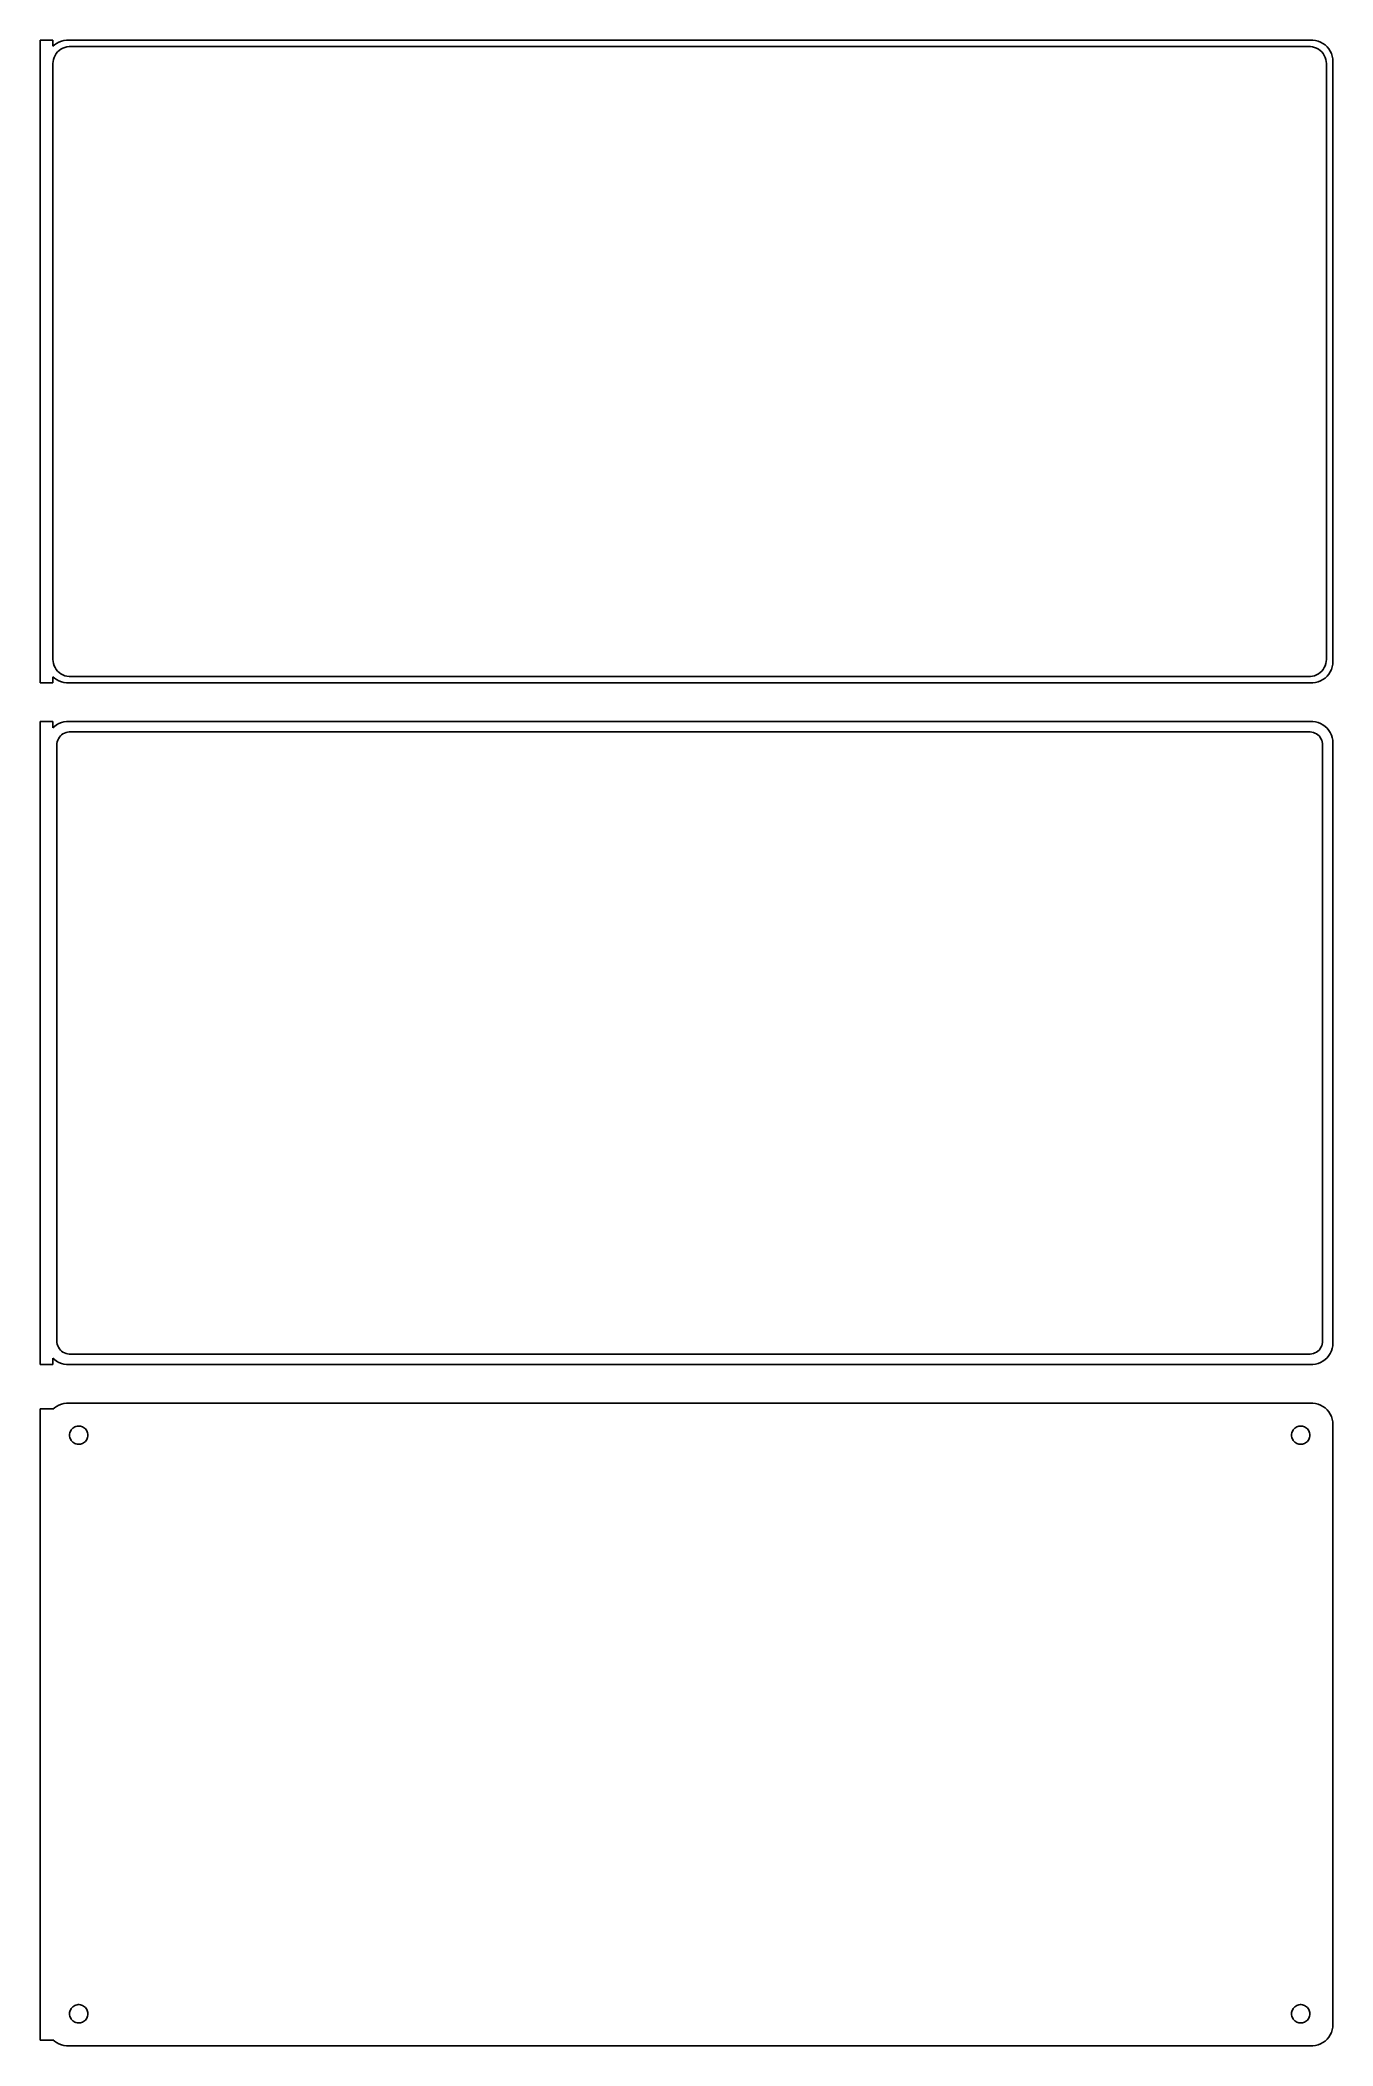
# Model space of a CAD drawing. Header units: metres. Extents: x -152 to 150, y 402 to 870.
import ezdxf

# ---------------------------------------------------------------- set-up
doc = ezdxf.new("R2010")
doc.units = ezdxf.units.M

msp = doc.modelspace()

# ---------------------------------------------------------------- linework, layer by layer
for p, q in [((-148.5, 869.99), (-151.5, 869.99)), ((-151.5, 869.99), (-151.5, 720.01)), ((-148.5, 868.559), (-148.5, 869.99)), ((-148.187, 868.853), (-148.5, 868.559)), ((-148.374, 865.495), (-148.219, 865.972)), ((-148.219, 865.972), (-148.005, 866.427)), ((-147.679, 869.222), (-148.187, 868.853)), ((-148.005, 866.427), (-147.736, 866.851)), ((-147.736, 866.851), (-147.416, 867.238)), ((-147.129, 869.524), (-147.679, 869.222)), ((-147.416, 867.238), (-147.05, 867.582)), ((-146.545, 869.755), (-147.129, 869.524)), ((-147.05, 867.582), (-146.643, 867.877)), ((-146.643, 867.877), (-146.203, 868.119)), ((-145.937, 869.911), (-146.545, 869.755)), ((-146.203, 868.119), (-145.736, 868.304)), ((-145.314, 869.99), (-145.937, 869.911)), ((-145.736, 868.304), (-145.25, 868.429)), ((145.314, 869.99), (-145.314, 869.99)), ((-145.25, 868.429), (-144.751, 868.492)), ((-144.751, 868.492), (144.751, 868.492)), ((144.751, 868.492), (145.25, 868.429)), ((145.25, 868.429), (145.736, 868.304)), ((145.937, 869.911), (145.314, 869.99)), ((145.736, 868.304), (146.203, 868.119)), ((146.545, 869.755), (145.937, 869.911)), ((146.203, 868.119), (146.643, 867.877)), ((147.129, 869.524), (146.545, 869.755)), ((146.643, 867.877), (147.05, 867.582)), ((147.05, 867.582), (147.416, 867.238)), ((147.679, 869.222), (147.129, 869.524)), ((147.416, 867.238), (147.736, 866.851)), ((148.187, 868.853), (147.679, 869.222)), ((147.736, 866.851), (148.005, 866.427)), ((148.005, 866.427), (148.219, 865.972)), ((148.645, 868.423), (148.187, 868.853)), ((148.219, 865.972), (148.374, 865.495)), ((149.045, 867.939), (148.645, 868.423)), ((149.382, 867.409), (149.045, 867.939)), ((149.649, 866.841), (149.382, 867.409)), ((149.843, 866.243), (149.649, 866.841)), ((149.961, 865.627), (149.843, 866.243)), ((-148.5, 864.5), (-148.468, 865.001)), ((-148.5, 725.5), (-148.5, 864.5)), ((-148.468, 865.001), (-148.374, 865.495)), ((148.374, 865.495), (148.468, 865.001)), ((148.468, 865.001), (148.5, 864.5)), ((148.5, 864.5), (148.5, 725.5)), ((150, 865), (149.961, 865.627)), ((150, 725), (150, 865)), ((-148.468, 724.999), (-148.5, 725.5)), ((148.5, 725.5), (148.468, 724.999)), ((-148.5, 721.441), (-148.187, 721.147)), ((-148.5, 720.01), (-148.5, 721.441)), ((-148.374, 724.505), (-148.468, 724.999)), ((-148.219, 724.028), (-148.374, 724.505)), ((-148.005, 723.573), (-148.219, 724.028)), ((-148.187, 721.147), (-147.679, 720.778)), ((-147.736, 723.149), (-148.005, 723.573)), ((-147.416, 722.762), (-147.736, 723.149)), ((-147.679, 720.778), (-147.129, 720.476)), ((-147.05, 722.418), (-147.416, 722.762)), ((-146.643, 722.123), (-147.05, 722.418)), ((-146.203, 721.881), (-146.643, 722.123)), ((-145.736, 721.696), (-146.203, 721.881)), ((-145.25, 721.571), (-145.736, 721.696)), ((-144.751, 721.508), (-145.25, 721.571)), ((144.751, 721.508), (-144.751, 721.508)), ((145.25, 721.571), (144.751, 721.508)), ((145.736, 721.696), (145.25, 721.571)), ((146.203, 721.881), (145.736, 721.696)), ((146.643, 722.123), (146.203, 721.881)), ((147.05, 722.418), (146.643, 722.123)), ((147.416, 722.762), (147.05, 722.418)), ((147.129, 720.476), (147.679, 720.778)), ((147.736, 723.149), (147.416, 722.762)), ((147.679, 720.778), (148.187, 721.147)), ((148.005, 723.573), (147.736, 723.149)), ((148.219, 724.028), (148.005, 723.573)), ((148.187, 721.147), (148.645, 721.577)), ((148.374, 724.505), (148.219, 724.028)), ((148.468, 724.999), (148.374, 724.505)), ((148.645, 721.577), (149.045, 722.061)), ((149.045, 722.061), (149.382, 722.591)), ((149.382, 722.591), (149.649, 723.159)), ((149.649, 723.159), (149.843, 723.757)), ((149.843, 723.757), (149.961, 724.373)), ((149.961, 724.373), (150, 725)), ((-151.5, 720.01), (-148.5, 720.01)), ((-147.129, 720.476), (-146.545, 720.245)), ((-146.545, 720.245), (-145.937, 720.089)), ((-145.937, 720.089), (-145.314, 720.01)), ((-145.314, 720.01), (145.314, 720.01)), ((145.314, 720.01), (145.937, 720.089)), ((145.937, 720.089), (146.545, 720.245)), ((146.545, 720.245), (147.129, 720.476)), ((-148.5, 710.979), (-151.5, 710.979)), ((-151.5, 710.979), (-151.5, 561.021)), ((-148.5, 709.559), (-148.5, 710.979)), ((-148.187, 709.853), (-148.5, 709.559)), ((-147.679, 710.222), (-148.187, 709.853)), ((-147.129, 710.524), (-147.679, 710.222)), ((-147.394, 706.646), (-147.228, 707)), ((-147.228, 707), (-147.018, 707.33)), ((-146.545, 710.755), (-147.129, 710.524)), ((-147.018, 707.33), (-146.769, 707.631)), ((-146.769, 707.631), (-146.484, 707.899)), ((-145.937, 710.911), (-146.545, 710.755)), ((-146.484, 707.899), (-146.168, 708.128)), ((-146.168, 708.128), (-145.825, 708.317)), ((-145.314, 710.99), (-145.937, 710.911)), ((-145.825, 708.317), (-145.462, 708.461)), ((-145.462, 708.461), (-145.083, 708.558)), ((145.314, 710.99), (-145.314, 710.99)), ((-145.083, 708.558), (-144.695, 708.607)), ((-144.695, 708.607), (144.695, 708.607)), ((144.695, 708.607), (145.083, 708.558)), ((145.083, 708.558), (145.462, 708.461)), ((145.937, 710.911), (145.314, 710.99)), ((145.462, 708.461), (145.825, 708.317)), ((145.825, 708.317), (146.168, 708.128)), ((146.545, 710.755), (145.937, 710.911)), ((146.168, 708.128), (146.484, 707.899)), ((146.484, 707.899), (146.769, 707.631)), ((147.129, 710.524), (146.545, 710.755)), ((146.769, 707.631), (147.018, 707.33)), ((147.018, 707.33), (147.228, 707)), ((147.679, 710.222), (147.129, 710.524)), ((147.228, 707), (147.394, 706.646)), ((148.187, 709.853), (147.679, 710.222)), ((148.645, 709.423), (148.187, 709.853)), ((149.045, 708.939), (148.645, 709.423)), ((149.382, 708.409), (149.045, 708.939)), ((149.649, 707.841), (149.382, 708.409)), ((149.843, 707.243), (149.649, 707.841)), ((149.961, 706.627), (149.843, 707.243)), ((-147.613, 705.5), (-147.588, 705.89)), ((-147.613, 566.5), (-147.613, 705.5)), ((-147.588, 705.89), (-147.515, 706.274)), ((-147.515, 706.274), (-147.394, 706.646)), ((147.394, 706.646), (147.515, 706.274)), ((147.515, 706.274), (147.588, 705.89)), ((147.588, 705.89), (147.613, 705.5)), ((147.613, 705.5), (147.613, 566.5)), ((150, 706), (149.961, 706.627)), ((150, 566), (150, 706)), ((-147.588, 566.11), (-147.613, 566.5)), ((147.613, 566.5), (147.588, 566.11)), ((-148.5, 561.021), (-148.5, 562.441)), ((-148.5, 562.441), (-148.187, 562.147)), ((-148.187, 562.147), (-147.679, 561.778)), ((-147.679, 561.778), (-147.129, 561.476)), ((-147.515, 565.726), (-147.588, 566.11)), ((-147.394, 565.354), (-147.515, 565.726)), ((-147.228, 565), (-147.394, 565.354)), ((-147.018, 564.67), (-147.228, 565)), ((-146.769, 564.369), (-147.018, 564.67)), ((-146.484, 564.101), (-146.769, 564.369)), ((-146.168, 563.872), (-146.484, 564.101)), ((-145.825, 563.683), (-146.168, 563.872)), ((-145.462, 563.539), (-145.825, 563.683)), ((-145.083, 563.442), (-145.462, 563.539)), ((-144.695, 563.393), (-145.083, 563.442)), ((144.695, 563.393), (-144.695, 563.393)), ((145.083, 563.442), (144.695, 563.393)), ((145.462, 563.539), (145.083, 563.442)), ((145.825, 563.683), (145.462, 563.539)), ((146.168, 563.872), (145.825, 563.683)), ((146.484, 564.101), (146.168, 563.872)), ((146.769, 564.369), (146.484, 564.101)), ((147.018, 564.67), (146.769, 564.369)), ((147.228, 565), (147.018, 564.67)), ((147.129, 561.476), (147.679, 561.778)), ((147.394, 565.354), (147.228, 565)), ((147.515, 565.726), (147.394, 565.354)), ((147.588, 566.11), (147.515, 565.726)), ((147.679, 561.778), (148.187, 562.147)), ((148.187, 562.147), (148.645, 562.577)), ((148.645, 562.577), (149.045, 563.061)), ((149.045, 563.061), (149.382, 563.591)), ((149.382, 563.591), (149.649, 564.159)), ((149.649, 564.159), (149.843, 564.757)), ((149.843, 564.757), (149.961, 565.373)), ((149.961, 565.373), (150, 566)), ((-151.5, 561.021), (-148.5, 561.021)), ((-147.129, 561.476), (-146.545, 561.245)), ((-146.545, 561.245), (-145.937, 561.089)), ((-145.937, 561.089), (-145.314, 561.01)), ((-145.314, 561.01), (145.314, 561.01)), ((145.314, 561.01), (145.937, 561.089)), ((145.937, 561.089), (146.545, 561.245)), ((146.545, 561.245), (147.129, 561.476)), ((-148.5, 550.653), (-151.5, 550.653)), ((-151.5, 550.653), (-151.5, 403.347)), ((-148.187, 550.853), (-148.5, 550.559)), ((-148.5, 550.559), (-148.5, 550.653)), ((-147.679, 551.222), (-148.187, 550.853)), ((-147.129, 551.524), (-147.679, 551.222)), ((-146.545, 551.755), (-147.129, 551.524)), ((-145.937, 551.911), (-146.545, 551.755)), ((-145.314, 551.99), (-145.937, 551.911)), ((145.314, 551.99), (-145.314, 551.99)), ((145.937, 551.911), (145.314, 551.99)), ((146.545, 551.755), (145.937, 551.911)), ((147.129, 551.524), (146.545, 551.755)), ((147.679, 551.222), (147.129, 551.524)), ((148.187, 550.853), (147.679, 551.222)), ((148.645, 550.423), (148.187, 550.853)), ((149.045, 549.939), (148.645, 550.423)), ((149.382, 549.409), (149.045, 549.939)), ((149.649, 548.841), (149.382, 549.409)), ((149.843, 548.243), (149.649, 548.841)), ((149.961, 547.627), (149.843, 548.243)), ((150, 547), (149.961, 547.627)), ((-144.635, 544.5), (-144.618, 544.768)), ((-144.618, 544.232), (-144.635, 544.5)), ((-144.618, 544.768), (-144.568, 545.031)), ((-144.568, 543.969), (-144.618, 544.232)), ((-144.568, 545.031), (-144.485, 545.286)), ((-144.485, 543.714), (-144.568, 543.969)), ((-144.485, 545.286), (-144.371, 545.529)), ((-144.371, 543.471), (-144.485, 543.714)), ((-144.371, 545.529), (-144.227, 545.755)), ((-144.227, 543.245), (-144.371, 543.471)), ((-144.227, 545.755), (-144.057, 545.962)), ((-144.057, 543.038), (-144.227, 543.245)), ((-144.057, 545.962), (-143.861, 546.145)), ((-143.861, 542.855), (-144.057, 543.038)), ((-143.861, 546.145), (-143.644, 546.303)), ((-143.644, 546.303), (-143.409, 546.432)), ((-143.409, 546.432), (-143.16, 546.531)), ((-143.16, 546.531), (-142.9, 546.597)), ((-142.9, 546.597), (-142.634, 546.631)), ((-142.634, 546.631), (-142.366, 546.631)), ((-142.366, 546.631), (-142.1, 546.597)), ((-142.1, 546.597), (-141.84, 546.531)), ((-141.84, 546.531), (-141.591, 546.432)), ((-141.591, 546.432), (-141.356, 546.303)), ((-141.356, 546.303), (-141.139, 546.145)), ((-141.139, 546.145), (-140.943, 545.962)), ((-140.943, 543.038), (-141.139, 542.855)), ((-140.943, 545.962), (-140.773, 545.755)), ((-140.773, 543.245), (-140.943, 543.038)), ((-140.773, 545.755), (-140.629, 545.529)), ((-140.629, 543.471), (-140.773, 543.245)), ((-140.629, 545.529), (-140.515, 545.286)), ((-140.515, 543.714), (-140.629, 543.471)), ((-140.515, 545.286), (-140.432, 545.031)), ((-140.432, 543.969), (-140.515, 543.714)), ((-140.432, 545.031), (-140.382, 544.768)), ((-140.382, 544.232), (-140.432, 543.969)), ((-140.382, 544.768), (-140.365, 544.5)), ((-140.365, 544.5), (-140.382, 544.232)), ((140.365, 544.5), (140.382, 544.768)), ((140.382, 544.232), (140.365, 544.5)), ((140.382, 544.768), (140.432, 545.031)), ((140.432, 543.969), (140.382, 544.232)), ((140.432, 545.031), (140.515, 545.286)), ((140.515, 543.714), (140.432, 543.969)), ((140.515, 545.286), (140.629, 545.529)), ((140.629, 543.471), (140.515, 543.714)), ((140.629, 545.529), (140.773, 545.755)), ((140.773, 543.245), (140.629, 543.471)), ((140.773, 545.755), (140.943, 545.962)), ((140.943, 543.038), (140.773, 543.245)), ((140.943, 545.962), (141.139, 546.145)), ((141.139, 542.855), (140.943, 543.038)), ((141.139, 546.145), (141.356, 546.303)), ((141.356, 546.303), (141.591, 546.432)), ((141.591, 546.432), (141.84, 546.531)), ((141.84, 546.531), (142.1, 546.597)), ((142.1, 546.597), (142.366, 546.631)), ((142.366, 546.631), (142.634, 546.631)), ((142.634, 546.631), (142.9, 546.597)), ((142.9, 546.597), (143.16, 546.531)), ((143.16, 546.531), (143.409, 546.432)), ((143.409, 546.432), (143.644, 546.303)), ((143.644, 546.303), (143.861, 546.145)), ((143.861, 546.145), (144.057, 545.962)), ((144.057, 543.038), (143.861, 542.855)), ((144.057, 545.962), (144.227, 545.755)), ((144.227, 543.245), (144.057, 543.038)), ((144.227, 545.755), (144.371, 545.529)), ((144.371, 543.471), (144.227, 543.245)), ((144.371, 545.529), (144.485, 545.286)), ((144.485, 543.714), (144.371, 543.471)), ((144.485, 545.286), (144.568, 545.031)), ((144.568, 543.969), (144.485, 543.714)), ((144.568, 545.031), (144.618, 544.768)), ((144.618, 544.232), (144.568, 543.969)), ((144.618, 544.768), (144.635, 544.5)), ((144.635, 544.5), (144.618, 544.232)), ((150, 407), (150, 547)), ((-143.644, 542.697), (-143.861, 542.855)), ((-143.409, 542.568), (-143.644, 542.697)), ((-143.16, 542.469), (-143.409, 542.568)), ((-142.9, 542.403), (-143.16, 542.469)), ((-142.634, 542.369), (-142.9, 542.403)), ((-142.366, 542.369), (-142.634, 542.369)), ((-142.1, 542.403), (-142.366, 542.369)), ((-141.84, 542.469), (-142.1, 542.403)), ((-141.591, 542.568), (-141.84, 542.469)), ((-141.356, 542.697), (-141.591, 542.568)), ((-141.139, 542.855), (-141.356, 542.697)), ((141.356, 542.697), (141.139, 542.855)), ((141.591, 542.568), (141.356, 542.697)), ((141.84, 542.469), (141.591, 542.568)), ((142.1, 542.403), (141.84, 542.469)), ((142.366, 542.369), (142.1, 542.403)), ((142.634, 542.369), (142.366, 542.369)), ((142.9, 542.403), (142.634, 542.369)), ((143.16, 542.469), (142.9, 542.403)), ((143.409, 542.568), (143.16, 542.469)), ((143.644, 542.697), (143.409, 542.568)), ((143.861, 542.855), (143.644, 542.697)), ((-144.635, 409.5), (-144.618, 409.768)), ((-144.618, 409.232), (-144.635, 409.5)), ((-144.618, 409.768), (-144.568, 410.031)), ((-144.568, 408.969), (-144.618, 409.232)), ((-144.568, 410.031), (-144.485, 410.286)), ((-144.485, 408.714), (-144.568, 408.969)), ((-144.485, 410.286), (-144.371, 410.529)), ((-144.371, 408.471), (-144.485, 408.714)), ((-144.371, 410.529), (-144.227, 410.755)), ((-144.227, 408.245), (-144.371, 408.471)), ((-144.227, 410.755), (-144.057, 410.962)), ((-144.057, 408.038), (-144.227, 408.245)), ((-144.057, 410.962), (-143.861, 411.145)), ((-143.861, 407.855), (-144.057, 408.038)), ((-143.861, 411.145), (-143.644, 411.303)), ((-143.644, 407.697), (-143.861, 407.855)), ((-143.644, 411.303), (-143.409, 411.432)), ((-143.409, 407.568), (-143.644, 407.697)), ((-143.409, 411.432), (-143.16, 411.531)), ((-143.16, 407.469), (-143.409, 407.568)), ((-143.16, 411.531), (-142.9, 411.597)), ((-142.9, 407.403), (-143.16, 407.469)), ((-142.9, 411.597), (-142.634, 411.631)), ((-142.634, 407.369), (-142.9, 407.403)), ((-142.634, 411.631), (-142.366, 411.631)), ((-142.366, 407.369), (-142.634, 407.369)), ((-142.366, 411.631), (-142.1, 411.597)), ((-142.1, 407.403), (-142.366, 407.369)), ((-142.1, 411.597), (-141.84, 411.531)), ((-141.84, 407.469), (-142.1, 407.403)), ((-141.84, 411.531), (-141.591, 411.432)), ((-141.591, 407.568), (-141.84, 407.469)), ((-141.591, 411.432), (-141.356, 411.303)), ((-141.356, 407.697), (-141.591, 407.568)), ((-141.356, 411.303), (-141.139, 411.145)), ((-141.139, 407.855), (-141.356, 407.697)), ((-141.139, 411.145), (-140.943, 410.962)), ((-140.943, 408.038), (-141.139, 407.855)), ((-140.943, 410.962), (-140.773, 410.755)), ((-140.773, 408.245), (-140.943, 408.038)), ((-140.773, 410.755), (-140.629, 410.529)), ((-140.629, 408.471), (-140.773, 408.245)), ((-140.629, 410.529), (-140.515, 410.286)), ((-140.515, 408.714), (-140.629, 408.471)), ((-140.515, 410.286), (-140.432, 410.031)), ((-140.432, 408.969), (-140.515, 408.714)), ((-140.432, 410.031), (-140.382, 409.768)), ((-140.382, 409.232), (-140.432, 408.969)), ((-140.382, 409.768), (-140.365, 409.5)), ((-140.365, 409.5), (-140.382, 409.232)), ((140.365, 409.5), (140.382, 409.768)), ((140.382, 409.232), (140.365, 409.5)), ((140.382, 409.768), (140.432, 410.031)), ((140.432, 408.969), (140.382, 409.232)), ((140.432, 410.031), (140.515, 410.286)), ((140.515, 408.714), (140.432, 408.969)), ((140.515, 410.286), (140.629, 410.529)), ((140.629, 408.471), (140.515, 408.714)), ((140.629, 410.529), (140.773, 410.755)), ((140.773, 408.245), (140.629, 408.471)), ((140.773, 410.755), (140.943, 410.962)), ((140.943, 408.038), (140.773, 408.245)), ((140.943, 410.962), (141.139, 411.145)), ((141.139, 407.855), (140.943, 408.038)), ((141.139, 411.145), (141.356, 411.303)), ((141.356, 407.697), (141.139, 407.855)), ((141.356, 411.303), (141.591, 411.432)), ((141.591, 407.568), (141.356, 407.697)), ((141.591, 411.432), (141.84, 411.531)), ((141.84, 407.469), (141.591, 407.568)), ((141.84, 411.531), (142.1, 411.597)), ((142.1, 407.403), (141.84, 407.469)), ((142.1, 411.597), (142.366, 411.631)), ((142.366, 407.369), (142.1, 407.403)), ((142.366, 411.631), (142.634, 411.631)), ((142.634, 407.369), (142.366, 407.369)), ((142.634, 411.631), (142.9, 411.597)), ((142.9, 407.403), (142.634, 407.369)), ((142.9, 411.597), (143.16, 411.531)), ((143.16, 407.469), (142.9, 407.403)), ((143.16, 411.531), (143.409, 411.432)), ((143.409, 407.568), (143.16, 407.469)), ((143.409, 411.432), (143.644, 411.303)), ((143.644, 407.697), (143.409, 407.568)), ((143.644, 411.303), (143.861, 411.145)), ((143.861, 407.855), (143.644, 407.697)), ((143.861, 411.145), (144.057, 410.962)), ((144.057, 408.038), (143.861, 407.855)), ((144.057, 410.962), (144.227, 410.755)), ((144.227, 408.245), (144.057, 408.038)), ((144.227, 410.755), (144.371, 410.529)), ((144.371, 408.471), (144.227, 408.245)), ((144.371, 410.529), (144.485, 410.286)), ((144.485, 408.714), (144.371, 408.471)), ((144.485, 410.286), (144.568, 410.031)), ((144.568, 408.969), (144.485, 408.714)), ((144.568, 410.031), (144.618, 409.768)), ((144.618, 409.232), (144.568, 408.969)), ((144.618, 409.768), (144.635, 409.5)), ((144.635, 409.5), (144.618, 409.232)), ((-151.5, 403.347), (-148.5, 403.347)), ((-148.5, 403.347), (-148.5, 403.441)), ((-148.5, 403.441), (-148.187, 403.147)), ((-148.187, 403.147), (-147.679, 402.778)), ((-147.679, 402.778), (-147.129, 402.476)), ((-147.129, 402.476), (-146.545, 402.245)), ((146.545, 402.245), (147.129, 402.476)), ((147.129, 402.476), (147.679, 402.778)), ((147.679, 402.778), (148.187, 403.147)), ((148.187, 403.147), (148.645, 403.577)), ((148.645, 403.577), (149.045, 404.061)), ((149.045, 404.061), (149.382, 404.591)), ((149.382, 404.591), (149.649, 405.159)), ((149.649, 405.159), (149.843, 405.757)), ((149.843, 405.757), (149.961, 406.373)), ((149.961, 406.373), (150, 407)), ((-146.545, 402.245), (-145.937, 402.089)), ((-145.937, 402.089), (-145.314, 402.01)), ((-145.314, 402.01), (145.314, 402.01)), ((145.314, 402.01), (145.937, 402.089)), ((145.937, 402.089), (146.545, 402.245))]:
    msp.add_line(p, q)

doc.saveas('drawing.dxf')
